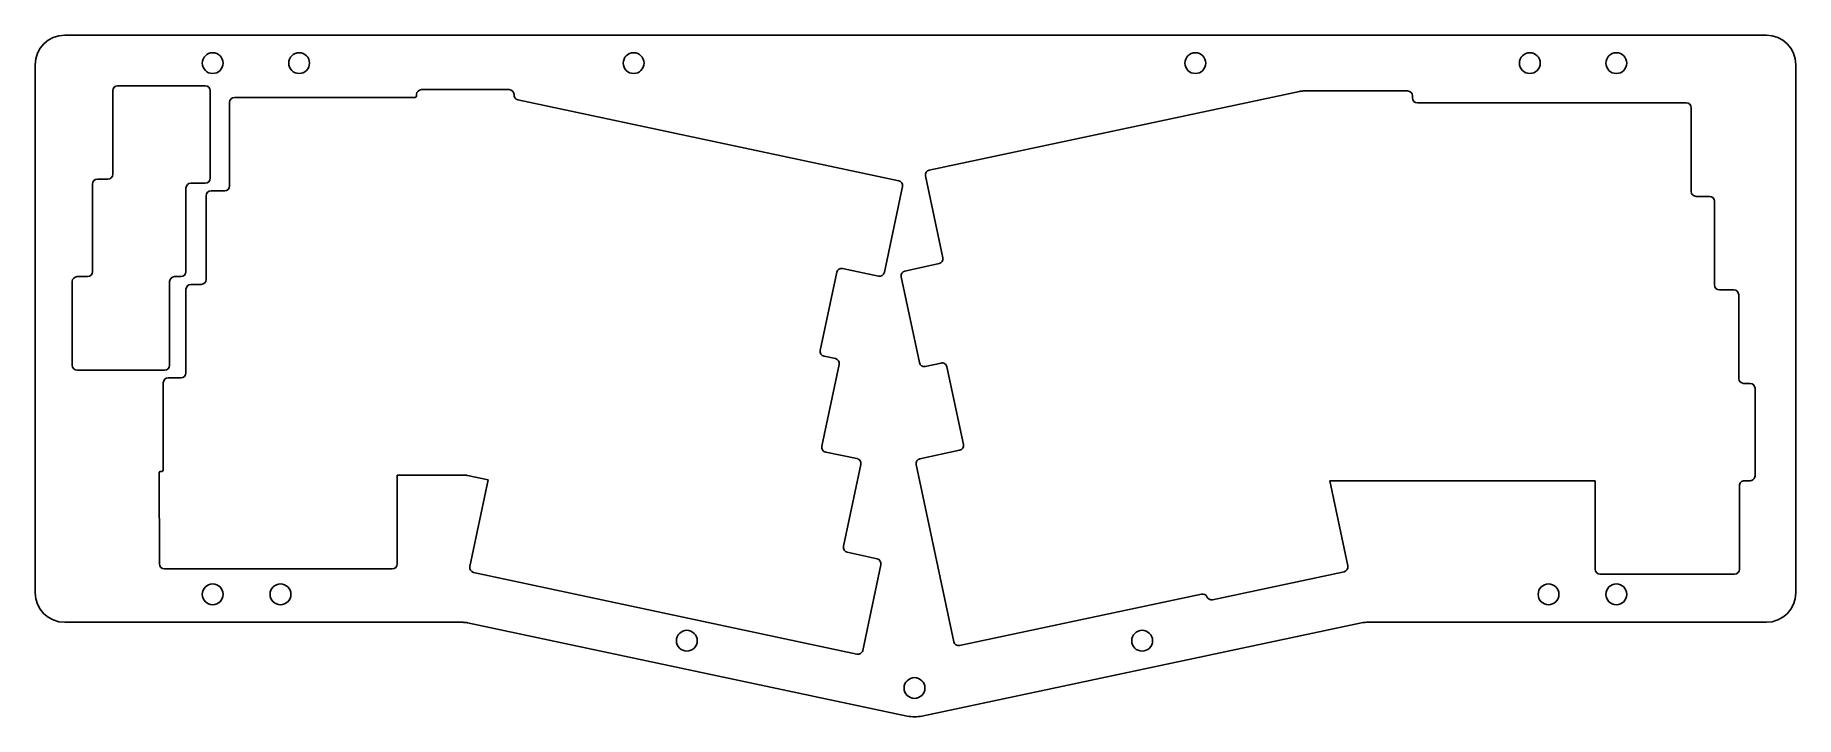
# Model space of a CAD drawing. Header units: inches. Extents: x 22 to 381, y 10 to 149.
import ezdxf

# ---------------------------------------------------------------- set-up
doc = ezdxf.new("R2010")
doc.units = ezdxf.units.IN
doc.header["$MEASUREMENT"] = 0

msp = doc.modelspace()

# ---------------------------------------------------------------- linework, layer by layer
at = {"linetype": 'Continuous'}
for p, q in [((374.99, 149.32), (28.28, 149.32)), ((22.28, 143.32), (22.28, 35.71)), ((380.99, 35.71), (380.99, 143.32)), ((38.07, 138.04), (38.07, 120.99)), ((56.92, 139.04), (39.07, 139.04)), ((57.92, 120.19), (57.92, 138.04)), ((62.88, 136.66), (99.68, 136.66)), ((99.98, 136.96), (99.98, 137.24)), ((100.98, 138.24), (118.83, 138.24)), ((119.83, 137.24), (119.83, 137.16)), ((279.86, 137.87), (204.45, 121.84)), ((301.89, 137.96), (280.7, 137.96)), ((302.89, 136.54), (302.89, 136.96)), ((61.88, 118.61), (61.88, 135.66)), ((120.62, 136.18), (198.24, 119.68)), ((358.66, 135.54), (303.89, 135.54)), ((359.66, 117.49), (359.66, 134.54)), ((33.94, 118.99), (33.94, 101.14)), ((37.07, 119.99), (34.94, 119.99)), ((53.99, 119.19), (56.92, 119.19)), ((199.01, 118.49), (195.3, 101.03)), ((203.67, 120.65), (207.22, 103.97)), ((52.99, 101.14), (52.99, 118.19)), ((57.12, 99.56), (57.12, 116.61)), ((58.12, 117.61), (60.88, 117.61)), ((363.42, 116.49), (360.66, 116.49)), ((364.42, 98.44), (364.42, 115.49)), ((185.6, 101.02), (182.22, 85.12)), ((194.12, 100.26), (186.78, 101.79)), ((206.45, 102.78), (199.47, 101.27)), ((29.82, 99.14), (29.82, 82.09)), ((32.94, 100.14), (30.82, 100.14)), ((49.67, 82.09), (49.67, 99.14)), ((50.67, 100.14), (51.99, 100.14)), ((52.99, 80.51), (52.99, 97.56)), ((53.99, 98.56), (56.12, 98.56)), ((198.71, 100.08), (202.42, 82.62)), ((368.35, 97.44), (365.42, 97.44)), ((369.35, 79.39), (369.35, 96.44)), ((182.99, 83.94), (185.34, 83.43)), ((203.6, 81.85), (206.85, 82.54)), ((30.82, 81.09), (48.67, 81.09)), ((49.38, 79.51), (51.99, 79.51)), ((186.1, 82.25), (182.56, 65.57)), ((208.03, 81.77), (211.4, 65.94)), ((48.38, 60.76), (48.38, 78.51)), ((371.68, 78.39), (370.35, 78.39)), ((372.68, 59.55), (372.68, 77.39)), ((210.63, 64.76), (202.54, 63.04)), ((183.34, 64.39), (189.71, 63.06)), ((201.77, 61.85), (209.44, 25.76)), ((47.59, 41.6), (47.54, 60.16)), ((47.84, 60.46), (48.08, 60.46)), ((110.16, 59.66), (96.02, 59.66)), ((96.02, 59.66), (96.02, 41.61)), ((114.58, 58.74), (110.37, 59.63)), ((110.83, 41.05), (114.58, 58.74)), ((286.04, 58.54), (340.13, 58.56)), ((289.73, 41.2), (286.04, 58.54)), ((340.13, 58.56), (340.13, 40.51)), ((369.5, 40.51), (369.5, 57.55)), ((370.51, 58.55), (371.68, 58.55)), ((187.7, 44), (193.82, 42.64)), ((95.02, 40.61), (48.59, 40.61)), ((189.68, 23.22), (111.6, 39.87)), ((194.58, 41.45), (190.87, 23.99)), ((262.14, 34.31), (288.96, 40.01)), ((341.13, 39.51), (368.5, 39.51)), ((210.63, 24.99), (259.89, 35.46)), ((109.37, 29.71), (28.28, 29.71)), ((110.36, 29.6), (199.93, 10.62)), ((202.92, 10.62), (292.49, 29.6)), ((293.49, 29.71), (374.99, 29.71))]:
    msp.add_line(p, q, dxfattribs=at)
msp.add_lwpolyline([(190.49, 61.87), (186.94, 45.19)], dxfattribs=at)
for centre in [(58.44, 143.64), (76.05, 143.64), (144.2, 143.64), (258.65, 143.64), (326.8, 143.64), (344.42, 143.64), (58.44, 35.41), (72.25, 35.41), (330.61, 35.41), (344.42, 35.41), (155.04, 25.96), (247.81, 25.96), (201.43, 16.32)]:
    msp.add_circle(centre, 2.12, dxfattribs=at)
for centre, radius, start, end in [((28.28, 143.32), 6, 90, 180), ((374.99, 143.32), 6, 0, 90), ((39.07, 138.04), 1, 90, 180), ((56.92, 138.04), 1, 0, 90), ((62.88, 135.66), 1, 90, 180), ((99.68, 136.96), 0.3, 270, 0), ((100.98, 137.24), 1, 90, 180), ((118.83, 137.24), 1, 0, 90), ((120.83, 137.16), 1, 180, 257.9983), ((280.7, 133.96), 4, 90, 101.9998), ((301.89, 136.96), 1, 0, 90), ((303.89, 136.54), 1, 180, 270), ((358.66, 134.54), 1, 0, 90), ((34.94, 118.99), 1, 90, 180), ((37.07, 120.99), 1, 270, 0), ((53.99, 118.19), 1, 90, 180), ((56.92, 120.19), 1, 270, 0), ((60.88, 118.61), 1, 270, 0), ((198.03, 118.7), 1, 348, 77.9983), ((204.65, 120.86), 1, 101.9998, 192), ((58.12, 116.61), 1, 90, 180), ((360.66, 117.49), 1, 180, 270), ((363.42, 115.49), 1, 0, 90), ((32.94, 101.14), 1, 270, 0), ((51.99, 101.14), 1, 270, 0), ((186.58, 100.82), 1, 78.1778, 168), ((194.32, 101.24), 1, 258.1778, 348), ((199.68, 100.29), 1, 102.247, 192), ((206.24, 103.76), 1, 282.247, 12), ((30.82, 99.14), 1, 90, 180), ((50.67, 99.14), 1, 90, 180), ((53.99, 97.56), 1, 90, 180), ((56.12, 99.56), 1, 270, 0), ((365.42, 98.44), 1, 180, 270), ((368.35, 96.44), 1, 0, 90), ((183.2, 84.91), 1, 168, 257.8808), ((185.13, 82.45), 1, 348, 77.8808), ((203.4, 82.83), 1, 192, 282.0045), ((207.05, 81.56), 1, 12, 102.0045), ((30.82, 82.09), 1, 180, 270), ((49.38, 78.51), 1, 90.0012, 180), ((48.67, 82.09), 1, 270, 0), ((51.99, 80.51), 1, 270.0012, 0), ((370.35, 79.39), 1, 180, 269.9948), ((371.68, 77.39), 1, 0, 89.9948), ((183.54, 65.37), 1, 168, 258.252), ((210.42, 65.73), 1, 282, 12), ((189.51, 62.08), 1, 348, 78.252), ((202.75, 62.06), 1, 102, 192), ((47.84, 60.16), 0.3, 90, 180.1569), ((48.08, 60.76), 0.3, 270, 0), ((110.16, 58.66), 1, 78, 90), ((370.5, 57.55), 1, 89.778, 180), ((371.68, 59.55), 1, 269.778, 0), ((187.92, 44.98), 1, 168, 257.416), ((48.59, 41.61), 1, 180.1569, 270), ((95.02, 41.61), 1, 270, 0), ((111.8, 40.85), 1, 168.019, 257.9617), ((193.6, 41.66), 1, 348, 77.416), ((288.75, 40.99), 1, 282, 12), ((341.13, 40.51), 1, 180, 270), ((368.5, 40.51), 1, 270, 0), ((28.28, 35.71), 6, 180, 270), ((260.1, 34.48), 1, 23.804, 102), ((261.93, 35.29), 1, 203.804, 282), ((374.99, 35.71), 6, 270, 0), ((109.37, 24.91), 4.8, 78.0344, 90), ((293.49, 24.91), 4.8, 90, 101.9657), ((210.42, 25.97), 1, 192, 282), ((189.89, 24.19), 1, 257.9617, 348), ((201.43, 17.66), 7.2, 258.0344, 281.9657)]:
    msp.add_arc(centre, radius, start, end, dxfattribs=at)

doc.saveas('drawing.dxf')
